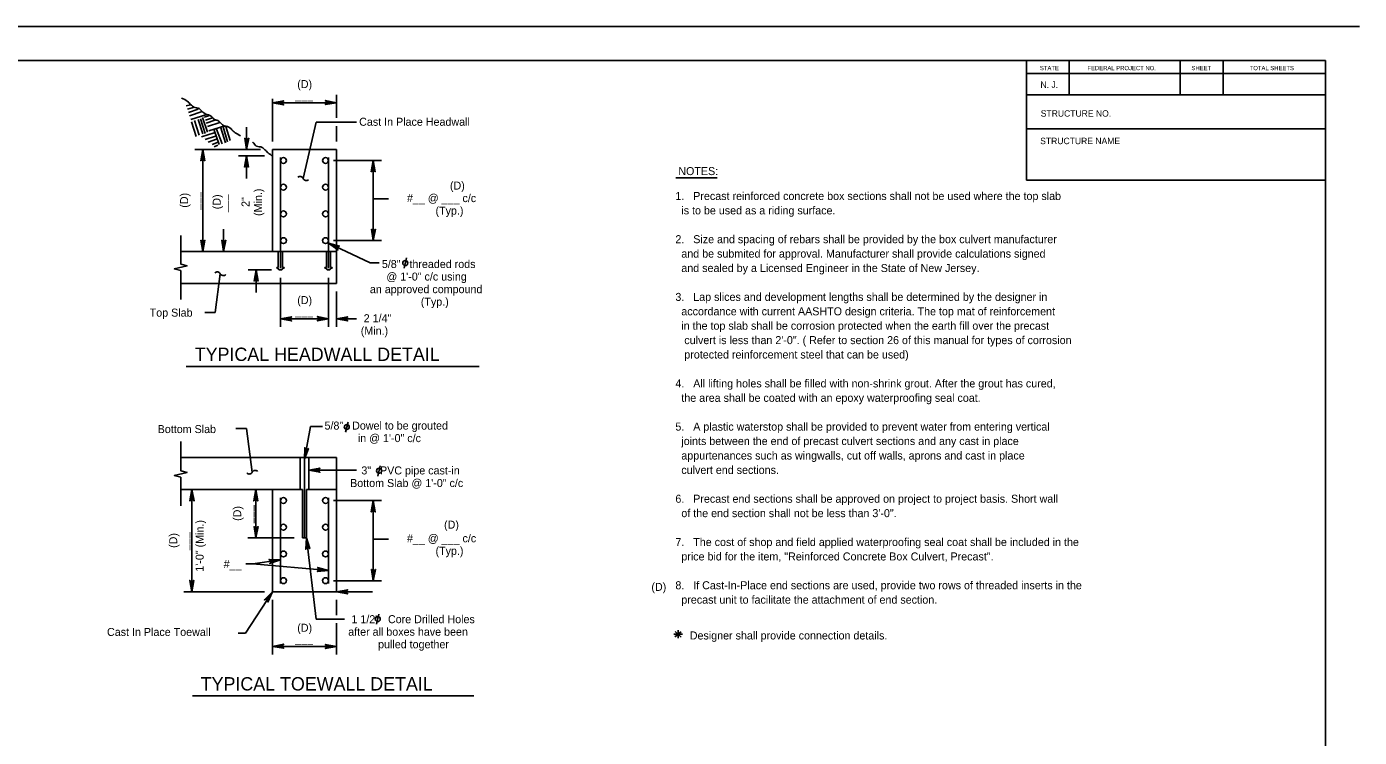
# Model space of a CAD drawing. Extents: x 499999.87 to 500002.82, y 499999.96 to 500001.79.
# Drawn here: x 500001.186 to 500002.825, y 500000.918 to 500001.792 of the extents above; entities that cross this region are included whole.
import ezdxf

# ---------------------------------------------------------------- set-up
doc = ezdxf.new("R2010")
doc.units = 0
doc.layers.add('1', color=7, linetype='Continuous')
doc.layers.add('2', color=7, linetype='Continuous')

msp = doc.modelspace()

# ---------------------------------------------------------------- linework, layer by layer
at = {"layer": '1'}
for p, q in [((499999.8665, 500001.7917), (500002.8248, 500001.7917)), ((500000.0331, 500001.75), (500002.7831, 500001.75)), ((500002.4157, 500001.75), (500002.4157, 500001.603)), ((500002.7831, 500001.75), (500002.4157, 500001.75)), ((500002.7831, 500001.7343), (500002.4157, 500001.7343)), ((500002.4682, 500001.708), (500002.4682, 500001.75)), ((500002.6047, 500001.708), (500002.6047, 500001.75)), ((500002.6572, 500001.708), (500002.6572, 500001.75)), ((500002.7831, 500000), (500002.7831, 500001.75)), ((500002.7831, 500000), (500002.7831, 500001.75)), ((500002.7831, 500001.603), (500002.7831, 500001.75)), ((500001.5673, 500001.708), (500001.5673, 500001.6795)), ((500002.4157, 500001.708), (500002.7831, 500001.708)), ((500001.4885, 500001.6982), (500001.4885, 500001.6506)), ((500001.4885, 500001.6982), (500001.5673, 500001.6982)), ((500001.5673, 500001.6696), (500001.5673, 500001.6506)), ((500001.4567, 500001.6683), (500001.4567, 500001.6407)), ((500002.4157, 500001.666), (500002.7831, 500001.666)), ((500001.393, 500001.6407), (500001.4738, 500001.6407)), ((500001.4029, 500001.5154), (500001.4029, 500001.6407)), ((500001.4885, 500001.5154), (500001.4885, 500001.6407)), ((500001.5673, 500001.6407), (500001.4885, 500001.6407)), ((500001.5673, 500001.5154), (500001.5673, 500001.6407)), ((500001.4469, 500001.6329), (500001.4787, 500001.6329)), ((500001.4567, 500001.6329), (500001.4567, 500001.6053)), ((500001.4984, 500001.4948), (500001.4984, 500001.6309)), ((500001.5574, 500001.4948), (500001.5574, 500001.6309)), ((500001.6125, 500001.6273), (500001.6125, 500001.5289)), ((500002.4157, 500001.603), (500002.7831, 500001.603)), ((500001.4285, 500001.543), (500001.4285, 500001.5154)), ((500001.3757, 500001.5351), (500001.3757, 500001.5)), ((500001.5574, 500001.5256), (500001.6086, 500001.5016)), ((500001.3757, 500001.5154), (500001.5673, 500001.5154)), ((500001.4957, 500001.5154), (500001.501, 500001.5154)), ((500001.4957, 500001.4957), (500001.4957, 500001.5154)), ((500001.501, 500001.5154), (500001.501, 500001.4957)), ((500001.5548, 500001.5154), (500001.56, 500001.5154)), ((500001.5548, 500001.4957), (500001.5548, 500001.5154)), ((500001.56, 500001.5154), (500001.56, 500001.4957)), ((500001.5673, 500001.476), (500001.5673, 500001.5154)), ((500001.3757, 500001.4921), (500001.3757, 500001.4564)), ((500001.4587, 500001.4928), (500001.4872, 500001.4928)), ((500001.4685, 500001.4928), (500001.4685, 500001.4652)), ((500001.4938, 500001.4948), (500001.4938, 500001.4957)), ((500001.4938, 500001.4957), (500001.4957, 500001.4957)), ((500001.4957, 500001.4948), (500001.4938, 500001.4948)), ((500001.4957, 500001.4938), (500001.4957, 500001.4948)), ((500001.497, 500001.4928), (500001.4957, 500001.4938)), ((500001.4997, 500001.4928), (500001.497, 500001.4928)), ((500001.501, 500001.4938), (500001.4997, 500001.4928)), ((500001.502, 500001.4957), (500001.501, 500001.4957)), ((500001.501, 500001.4957), (500001.503, 500001.4957)), ((500001.503, 500001.4948), (500001.501, 500001.4948)), ((500001.501, 500001.4948), (500001.501, 500001.4938)), ((500001.503, 500001.4957), (500001.503, 500001.4948)), ((500001.5528, 500001.4948), (500001.5528, 500001.4957)), ((500001.5528, 500001.4957), (500001.5548, 500001.4957)), ((500001.5548, 500001.4948), (500001.5528, 500001.4948)), ((500001.5548, 500001.4938), (500001.5548, 500001.4948)), ((500001.5561, 500001.4928), (500001.5548, 500001.4938)), ((500001.5587, 500001.4928), (500001.5561, 500001.4928)), ((500001.56, 500001.4938), (500001.5587, 500001.4928)), ((500001.56, 500001.4957), (500001.562, 500001.4957)), ((500001.562, 500001.4948), (500001.56, 500001.4948)), ((500001.56, 500001.4948), (500001.56, 500001.4938)), ((500001.562, 500001.4957), (500001.562, 500001.4948)), ((500001.6086, 500001.5016), (500001.6198, 500001.5016)), ((500001.3757, 500001.476), (500001.5673, 500001.476)), ((500001.4984, 500001.4829), (500001.4984, 500001.4229)), ((500001.5574, 500001.4829), (500001.5574, 500001.4229)), ((500001.5673, 500001.4662), (500001.5673, 500001.4229)), ((500001.4984, 500001.4327), (500001.5574, 500001.4327)), ((500001.5673, 500001.4327), (500001.5919, 500001.4327)), ((500001.3757, 500001.2461), (500001.3757, 500001.2818)), ((500001.3757, 500001.2621), (500001.5673, 500001.2621)), ((500001.5673, 500001.2621), (500001.5673, 500001.2228)), ((500001.3757, 500001.2031), (500001.3757, 500001.2382)), ((500001.3757, 500001.2228), (500001.5253, 500001.2228)), ((500001.3894, 500001.2228), (500001.3894, 500001.0974)), ((500001.4682, 500001.2228), (500001.4682, 500001.1637)), ((500001.4885, 500001.2228), (500001.4885, 500001.0974)), ((500001.4984, 500001.2129), (500001.4984, 500001.1073)), ((500001.5305, 500001.2228), (500001.5673, 500001.2228)), ((500001.5574, 500001.2129), (500001.5574, 500001.1073)), ((500001.5673, 500001.2228), (500001.5673, 500001.0974)), ((500001.6125, 500001.2093), (500001.6125, 500001.1109)), ((500001.4583, 500001.1637), (500001.5154, 500001.1637)), ((500001.4557, 500001.1316), (500001.4642, 500001.1316)), ((500001.4642, 500001.1316), (500001.4984, 500001.1365)), ((500001.3796, 500001.0974), (500001.4787, 500001.0974)), ((500001.5673, 500001.0974), (500001.4885, 500001.0974)), ((500001.4885, 500001.0203), (500001.4885, 500001.0876)), ((500001.5673, 500001.0686), (500001.5673, 500001.0876)), ((500001.5673, 500001.0203), (500001.5673, 500001.0587)), ((500001.4885, 500001.0302), (500001.5673, 500001.0302))]:
    msp.add_line(p, q, dxfattribs=at)
for points in [[(500001.4885, 500001.6982), (500001.5023, 500001.6955), (500001.4987, 500001.6982), (500001.5023, 500001.7005)], [(500001.5673, 500001.6982), (500001.5535, 500001.7008), (500001.5571, 500001.6982), (500001.5535, 500001.6959)], [(500001.4567, 500001.6407), (500001.4593, 500001.6545), (500001.4567, 500001.6509), (500001.4544, 500001.6545)], [(500001.4029, 500001.6407), (500001.4003, 500001.627), (500001.4029, 500001.6306), (500001.4052, 500001.627)], [(500001.4567, 500001.6329), (500001.4541, 500001.6191), (500001.4567, 500001.6227), (500001.459, 500001.6191)], [(500001.6125, 500001.6273), (500001.6099, 500001.6135), (500001.6125, 500001.6171), (500001.6148, 500001.6135)], [(500001.6125, 500001.5289), (500001.6152, 500001.5427), (500001.6125, 500001.539), (500001.6102, 500001.5427)], [(500001.4029, 500001.5154), (500001.4055, 500001.5292), (500001.4029, 500001.5256), (500001.4006, 500001.5292)], [(500001.4285, 500001.5154), (500001.4311, 500001.5292), (500001.4285, 500001.5256), (500001.4262, 500001.5292)], [(500001.5574, 500001.5256), (500001.5689, 500001.5174), (500001.5666, 500001.5213), (500001.5709, 500001.522)], [(500001.4685, 500001.4928), (500001.4659, 500001.479), (500001.4685, 500001.4826), (500001.4708, 500001.479)], [(500001.4984, 500001.4327), (500001.5121, 500001.4301), (500001.5085, 500001.4327), (500001.5121, 500001.435)], [(500001.5574, 500001.4327), (500001.5436, 500001.4354), (500001.5472, 500001.4327), (500001.5436, 500001.4304)], [(500001.5673, 500001.4327), (500001.581, 500001.4301), (500001.5774, 500001.4327), (500001.581, 500001.435)], [(500001.5279, 500001.2602), (500001.5328, 500001.2733), (500001.5295, 500001.2703), (500001.5282, 500001.2743)], [(500001.5331, 500001.2467), (500001.5469, 500001.2441), (500001.5433, 500001.2467), (500001.5469, 500001.249)], [(500001.3894, 500001.2228), (500001.3921, 500001.209), (500001.3894, 500001.2126), (500001.3871, 500001.209)], [(500001.4682, 500001.2228), (500001.4656, 500001.209), (500001.4682, 500001.2126), (500001.4705, 500001.209)], [(500001.6125, 500001.2093), (500001.6099, 500001.1955), (500001.6125, 500001.1991), (500001.6148, 500001.1955)], [(500001.4682, 500001.1637), (500001.4708, 500001.1775), (500001.4682, 500001.1739), (500001.4659, 500001.1775)], [(500001.5305, 500001.1637), (500001.5295, 500001.1496), (500001.5318, 500001.1535), (500001.5344, 500001.1503)], [(500001.4984, 500001.1365), (500001.4843, 500001.1371), (500001.4882, 500001.1352), (500001.4849, 500001.1322)], [(500001.5574, 500001.1234), (500001.544, 500001.1273), (500001.5472, 500001.1243), (500001.5436, 500001.1224)], [(500001.6125, 500001.1109), (500001.6152, 500001.1247), (500001.6125, 500001.1211), (500001.6102, 500001.1247)], [(500001.3894, 500001.0974), (500001.3868, 500001.1112), (500001.3894, 500001.1076), (500001.3917, 500001.1112)], [(500001.4885, 500001.0974), (500001.4787, 500001.0873), (500001.4829, 500001.0889), (500001.4829, 500001.0846)], [(500001.5673, 500001.0974), (500001.581, 500001.0948), (500001.5774, 500001.0974), (500001.581, 500001.0997)], [(500001.4885, 500001.0302), (500001.5023, 500001.0328), (500001.4987, 500001.0302), (500001.5023, 500001.0279)], [(500001.5673, 500001.0302), (500001.5535, 500001.0276), (500001.5571, 500001.0302), (500001.5535, 500001.0325)]]:
    msp.add_lwpolyline(points, close=True, dxfattribs=at)
for points in [[(500001.3757, 500001.4921), (500001.3678, 500001.4941), (500001.3835, 500001.4977), (500001.3757, 500001.5)], [(500001.3757, 500001.2382), (500001.3678, 500001.2402), (500001.3835, 500001.2438), (500001.3757, 500001.2461)]]:
    msp.add_lwpolyline(points, dxfattribs=at)
at = {"layer": '2'}
for p, q in [((500001.4885, 500001.6982), (500001.4885, 500001.7028)), ((500001.3878, 500001.6955), (500001.3825, 500001.6942)), ((500001.3927, 500001.6929), (500001.3839, 500001.6903)), ((500001.397, 500001.6903), (500001.3852, 500001.6864)), ((500001.4019, 500001.6873), (500001.3865, 500001.6821)), ((500001.4078, 500001.6837), (500001.3881, 500001.6775)), ((500001.3891, 500001.6749), (500001.3947, 500001.6568)), ((500001.3927, 500001.6762), (500001.3983, 500001.6585)), ((500001.397, 500001.6775), (500001.4029, 500001.6598)), ((500001.3999, 500001.6785), (500001.4058, 500001.6604)), ((500001.4026, 500001.6801), (500001.4088, 500001.6621)), ((500001.4101, 500001.6821), (500001.4045, 500001.6804)), ((500001.4147, 500001.6795), (500001.4062, 500001.6768)), ((500001.4177, 500001.6768), (500001.4072, 500001.6732)), ((500001.4236, 500001.6739), (500001.4088, 500001.669)), ((500001.4301, 500001.6699), (500001.4101, 500001.6637)), ((500001.4278, 500001.6686), (500001.4334, 500001.6503)), ((500001.4311, 500001.669), (500001.4367, 500001.6516)), ((500001.5262, 500001.6053), (500001.5423, 500001.6745)), ((500001.5423, 500001.6745), (500001.5919, 500001.6745)), ((500001.417, 500001.6614), (500001.4012, 500001.6562)), ((500001.4183, 500001.6572), (500001.4058, 500001.6529)), ((500001.4196, 500001.6535), (500001.4094, 500001.6499)), ((500001.417, 500001.6644), (500001.4229, 500001.6467)), ((500001.4199, 500001.6657), (500001.4265, 500001.6476)), ((500001.4252, 500001.6673), (500001.4308, 500001.649)), ((500001.4216, 500001.6496), (500001.4144, 500001.647)), ((500001.4213, 500001.646), (500001.417, 500001.644)), ((500001.6224, 500001.6273), (500001.5636, 500001.6273)), ((500002.0354, 500001.606), (500001.9846, 500001.606)), ((500001.6312, 500001.5801), (500001.6125, 500001.5801)), ((500001.6224, 500001.5289), (500001.5636, 500001.5289)), ((500001.6503, 500001.4951), (500001.6532, 500001.5075)), ((500001.4242, 500001.4879), (500001.418, 500001.4403)), ((500001.418, 500001.4403), (500001.4052, 500001.4403)), ((500001.7425, 500001.3743), (500001.3825, 500001.3743)), ((500001.4564, 500001.2979), (500001.4436, 500001.2979)), ((500001.4636, 500001.2441), (500001.4564, 500001.2979)), ((500001.5279, 500001.2602), (500001.5351, 500001.3005)), ((500001.5351, 500001.3005), (500001.5499, 500001.3005)), ((500001.5784, 500001.2933), (500001.5814, 500001.3058)), ((500001.5226, 500001.2228), (500001.5226, 500001.2621)), ((500001.5279, 500001.1637), (500001.5279, 500001.2602)), ((500001.5331, 500001.2228), (500001.5331, 500001.2621)), ((500001.5331, 500001.2228), (500001.5331, 500001.2621)), ((500001.5919, 500001.2467), (500001.5331, 500001.2467)), ((500001.6181, 500001.2395), (500001.6211, 500001.252)), ((500001.5253, 500001.1637), (500001.5253, 500001.2228)), ((500001.5305, 500001.1637), (500001.5305, 500001.2228)), ((500001.6224, 500001.2093), (500001.5636, 500001.2093)), ((500001.5253, 500001.1637), (500001.5305, 500001.1637)), ((500001.5423, 500001.0636), (500001.5305, 500001.1637)), ((500001.6312, 500001.1621), (500001.6125, 500001.1621)), ((500001.5574, 500001.1234), (500001.4642, 500001.1316)), ((500001.4554, 500001.0463), (500001.4885, 500001.0974)), ((500001.6224, 500001.1109), (500001.5636, 500001.1109)), ((500001.6115, 500001.0974), (500001.5673, 500001.0974)), ((500001.5771, 500001.0636), (500001.5423, 500001.0636)), ((500001.6165, 500001.0574), (500001.6194, 500001.0699)), ((500001.4554, 500001.0463), (500001.4462, 500001.0463)), ((500001.9908, 500001.0482), (500001.9833, 500001.042)), ((500001.9911, 500001.0417), (500001.9836, 500001.0486)), ((500001.9872, 500001.0404), (500001.9872, 500001.0502)), ((500001.9925, 500001.0453), (500001.982, 500001.0453)), ((500001.7359, 500000.9695), (500001.3904, 500000.9695))]:
    msp.add_line(p, q, dxfattribs=at)
for centre, radius in [((500001.502, 500001.6272), 0.00361), ((500001.5538, 500001.6272), 0.00361), ((500001.502, 500001.5944), 0.00361), ((500001.5538, 500001.5944), 0.00361), ((500001.502, 500001.5616), 0.00361), ((500001.5538, 500001.5616), 0.00361), ((500001.502, 500001.5288), 0.00361), ((500001.5538, 500001.5288), 0.00361), ((500001.6518, 500001.5012), 0.00307), ((500001.5799, 500001.2998), 0.00307), ((500001.6196, 500001.246), 0.00307), ((500001.502, 500001.2094), 0.00361), ((500001.5538, 500001.2094), 0.00361), ((500001.502, 500001.1766), 0.00361), ((500001.5538, 500001.1766), 0.00361), ((500001.502, 500001.1438), 0.00361), ((500001.5538, 500001.1438), 0.00361), ((500001.502, 500001.111), 0.00361), ((500001.5538, 500001.111), 0.00361), ((500001.618, 500001.0638), 0.00307)]:
    msp.add_circle(centre, radius, dxfattribs=at)
for centre, radius, start, end in [((500001.5224, 500001.6035), 0.00421, 23.3038, 129.6729), ((500001.5302, 500001.6066), 0.00411, 200.7181, 310.9839), ((500001.4206, 500001.4862), 0.00411, 26.2353, 136.5011), ((500001.428, 500001.4901), 0.00421, 208.8209, 315.1901), ((500001.46, 500001.2461), 0.00411, 223.4989, 333.7647), ((500001.4673, 500001.2422), 0.00421, 44.8099, 151.1791)]:
    msp.add_arc(centre, radius, start, end, dxfattribs=at)
for points in [[(500001.3766, 500001.7037), (500001.3789, 500001.7028), (500001.3852, 500001.6988), (500001.3888, 500001.6952), (500001.395, 500001.6919), (500001.3957, 500001.6919), (500001.4006, 500001.689), (500001.4052, 500001.685), (500001.4081, 500001.6837)], [(500001.4491, 500001.6575), (500001.4475, 500001.6585), (500001.4413, 500001.6624), (500001.4377, 500001.666), (500001.4314, 500001.6693), (500001.4308, 500001.6693), (500001.4259, 500001.6722), (500001.4213, 500001.6762), (500001.4173, 500001.6778), (500001.4114, 500001.6827), (500001.4081, 500001.6837)], [(500001.4885, 500001.6322), (500001.4833, 500001.6365), (500001.4829, 500001.6368), (500001.4793, 500001.6404), (500001.4757, 500001.6434), (500001.4688, 500001.645), (500001.4682, 500001.6453), (500001.4646, 500001.6493), (500001.4642, 500001.6496)]]:
    msp.add_spline(points, degree=3, dxfattribs=at)

# ---------------------------------------------------------------- texts
at = {"layer": '1'}
for s, height, p in [('STATE', 0.00525, (500002.4321, 500001.7382)), ('FEDERAL PROJECT NO.', 0.005248, (500002.4905, 500001.7382)), ('SHEET', 0.00525, (500002.6184, 500001.7382)), ('TOTAL SHEETS', 0.005248, (500002.69, 500001.7382))]:
    msp.add_text(s, height=height, dxfattribs=at).set_placement(p)
at = {"layer": '2'}
for s, height, p in [('(D)', 0.00984, (500001.519, 500001.7162)), ('N. J.', 0.00787, (500002.4327, 500001.7165)), ('___', 0.00984, (500001.5164, 500001.7028)), ('STRUCTURE NO.', 0.007874, (500002.4331, 500001.6811)), ('Cast In Place Headwall', 0.009843, (500001.5951, 500001.6699)), ('STRUCTURE NAME', 0.007874, (500002.4324, 500001.6473)), ('NOTES:', 0.00984, (500001.9875, 500001.6093)), ('(D)', 0.00984, (500001.7067, 500001.5915)), ('1.   Precast reinforced concrete box sections shall not be used where the top slab', 0.009843, (500001.9839, 500001.5787)), ('#__ @ ___ c/c', 0.009843, (500001.6539, 500001.5761)), ('(Typ.)', 0.00984, (500001.689, 500001.5607)), ('  is to be used as a riding surface.', 0.009843, (500001.9839, 500001.561)), ('2.   Size and spacing of rebars shall be provided by the box culvert manufacturer', 0.009843, (500001.9839, 500001.5256)), ('5/8"   threaded rods', 0.009843, (500001.623, 500001.4951)), ('  and be submited for approval. Manufacturer shall provide calculations signed', 0.009843, (500001.9839, 500001.5079)), ('@ 1\'-0" c/c using', 0.009843, (500001.6286, 500001.4797)), ('  and sealed by a Licensed Engineer in the State of New Jersey.', 0.009843, (500001.9839, 500001.4902)), ('an approved compound', 0.009843, (500001.6083, 500001.4642)), ('(D)', 0.00984, (500001.519, 500001.4508)), ('(Typ.)', 0.00984, (500001.6709, 500001.4488)), ('3.   Lap slices and development lengths shall be determined by the designer in', 0.009843, (500001.9839, 500001.4547)), ('Top Slab', 0.00984, (500001.3376, 500001.4354)), ('  accordance with current AASHTO design criteria. The top mat of reinforcement', 0.009843, (500001.9839, 500001.437)), ('___', 0.00984, (500001.5164, 500001.4373)), ('(Min.)', 0.00984, (500001.5971, 500001.4131)), ('2 1/4"', 0.00984, (500001.6007, 500001.4285)), ('  in the top slab shall be corrosion protected when the earth fill over the precast', 0.009843, (500001.9839, 500001.4193)), ('   culvert is less than 2\'-0". ( Refer to section 26 of this manual for types of corrosion', 0.009843, (500001.9839, 500001.4016)), ('TYPICAL HEADWALL DETAIL', 0.016404, (500001.393, 500001.3809)), ('   protected reinforcement steel that can be used)', 0.009843, (500001.9839, 500001.3839)), ('4.   All lifting holes shall be filled with non-shrink grout. After the grout has cured,', 0.009843, (500001.9839, 500001.3484)), ('  the area shall be coated with an epoxy waterproofing seal coat.', 0.009843, (500001.9839, 500001.3307)), ('Bottom Slab', 0.009843, (500001.3474, 500001.2923)), ('5/8"   Dowel to be grouted', 0.009843, (500001.5525, 500001.2966)), ('5.   A plastic waterstop shall be provided to prevent water from entering vertical', 0.009843, (500001.9839, 500001.2953)), ('in @ 1\'-0" c/c', 0.009843, (500001.5935, 500001.2812)), ('  joints between the end of precast culvert sections and any cast in place', 0.009843, (500001.9839, 500001.2776)), ('  appurtenances such as wingwalls, cut off walls, aprons and cast in place', 0.009843, (500001.9839, 500001.2598)), ('3"   PVC pipe cast-in', 0.009843, (500001.5978, 500001.2415)), ('  culvert end sections.', 0.009843, (500001.9839, 500001.2421)), ('Bottom Slab @ 1\'-0" c/c', 0.009843, (500001.584, 500001.226)), ('6.   Precast end sections shall be approved on project to project basis. Short wall', 0.009843, (500001.9839, 500001.2067)), ('  of the end section shall not be less than 3\'-0".', 0.009843, (500001.9839, 500001.189)), ('(D)', 0.00984, (500001.6995, 500001.1749)), ('#__ @ ___ c/c', 0.009843, (500001.6539, 500001.1581)), ('7.   The cost of shop and field applied waterproofing seal coat shall be included in the', 0.009843, (500001.9839, 500001.1535)), ('(Typ.)', 0.00984, (500001.689, 500001.1427)), ('  price bid for the item, "Reinforced Concrete Box Culvert, Precast".', 0.009843, (500001.9839, 500001.1358)), ('#__', 0.00984, (500001.4285, 500001.1266)), ('(D)', 0.00984, (500001.9544, 500001.0984)), ('8.   If Cast-In-Place end sections are used, provide two rows of threaded inserts in the', 0.009843, (500001.9839, 500001.1004)), ('  precast unit to facilitate the attachment of end section.', 0.009843, (500001.9839, 500001.0827)), ('1 1/2"   Core Drilled Holes', 0.009843, (500001.5856, 500001.0587)), ('Cast In Place Toewall', 0.009843, (500001.2851, 500001.043)), ('(D)', 0.00984, (500001.519, 500001.0482)), ('after all boxes have been', 0.009843, (500001.5817, 500001.0433)), ('Designer shall provide connection details.', 0.009843, (500002.0016, 500001.0387)), ('___', 0.00984, (500001.5164, 500001.0348)), ('pulled together', 0.009843, (500001.6184, 500001.0279)), ('TYPICAL TOEWALL DETAIL', 0.016404, (500001.4003, 500000.976))]:
    msp.add_text(s, height=height, dxfattribs=at).set_placement(p)
for s, height, p in [('(D)', 0.00984, (500001.3848, 500001.5692)), ('___', 0.00984, (500001.3983, 500001.5666)), ('(Min.)', 0.00984, (500001.4757, 500001.5591)), ('(D)', 0.00984, (500001.4249, 500001.5673)), ('___', 0.00984, (500001.4318, 500001.5636)), ('2"', 0.00984, (500001.4603, 500001.5702)), ('(D)', 0.00984, (500001.4501, 500001.1844)), ('___', 0.00984, (500001.4636, 500001.1818)), ('1\'-0" (Min.)', 0.009843, (500001.4039, 500001.122)), ('(D)', 0.00984, (500001.3714, 500001.1512)), ('___', 0.00984, (500001.3848, 500001.1486))]:
    msp.add_text(s, height=height, rotation=90, dxfattribs=at).set_placement(p)

doc.saveas('drawing.dxf')
